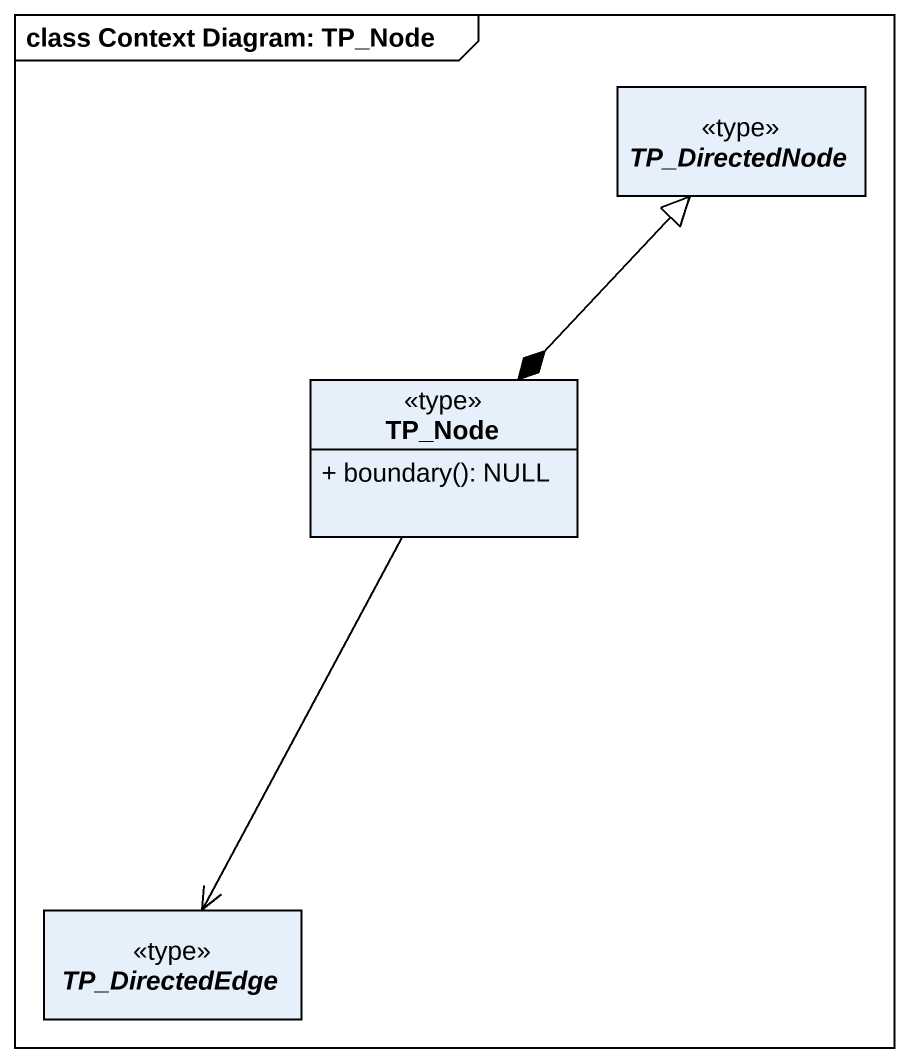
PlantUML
@startuml
mainframe class Context Diagram: TP_Node
hide circle
hide empty members
skinparam classAttributeIconSize 0
abstract class TP_DirectedNode <<type>>
class TP_Node <<type>> {
  + boundary(): NULL
}
abstract class TP_DirectedEdge <<type>>
TP_DirectedNode <--* TP_Node
TP_Node -up-|> TP_DirectedNode
TP_Node --> TP_DirectedEdge
@enduml
